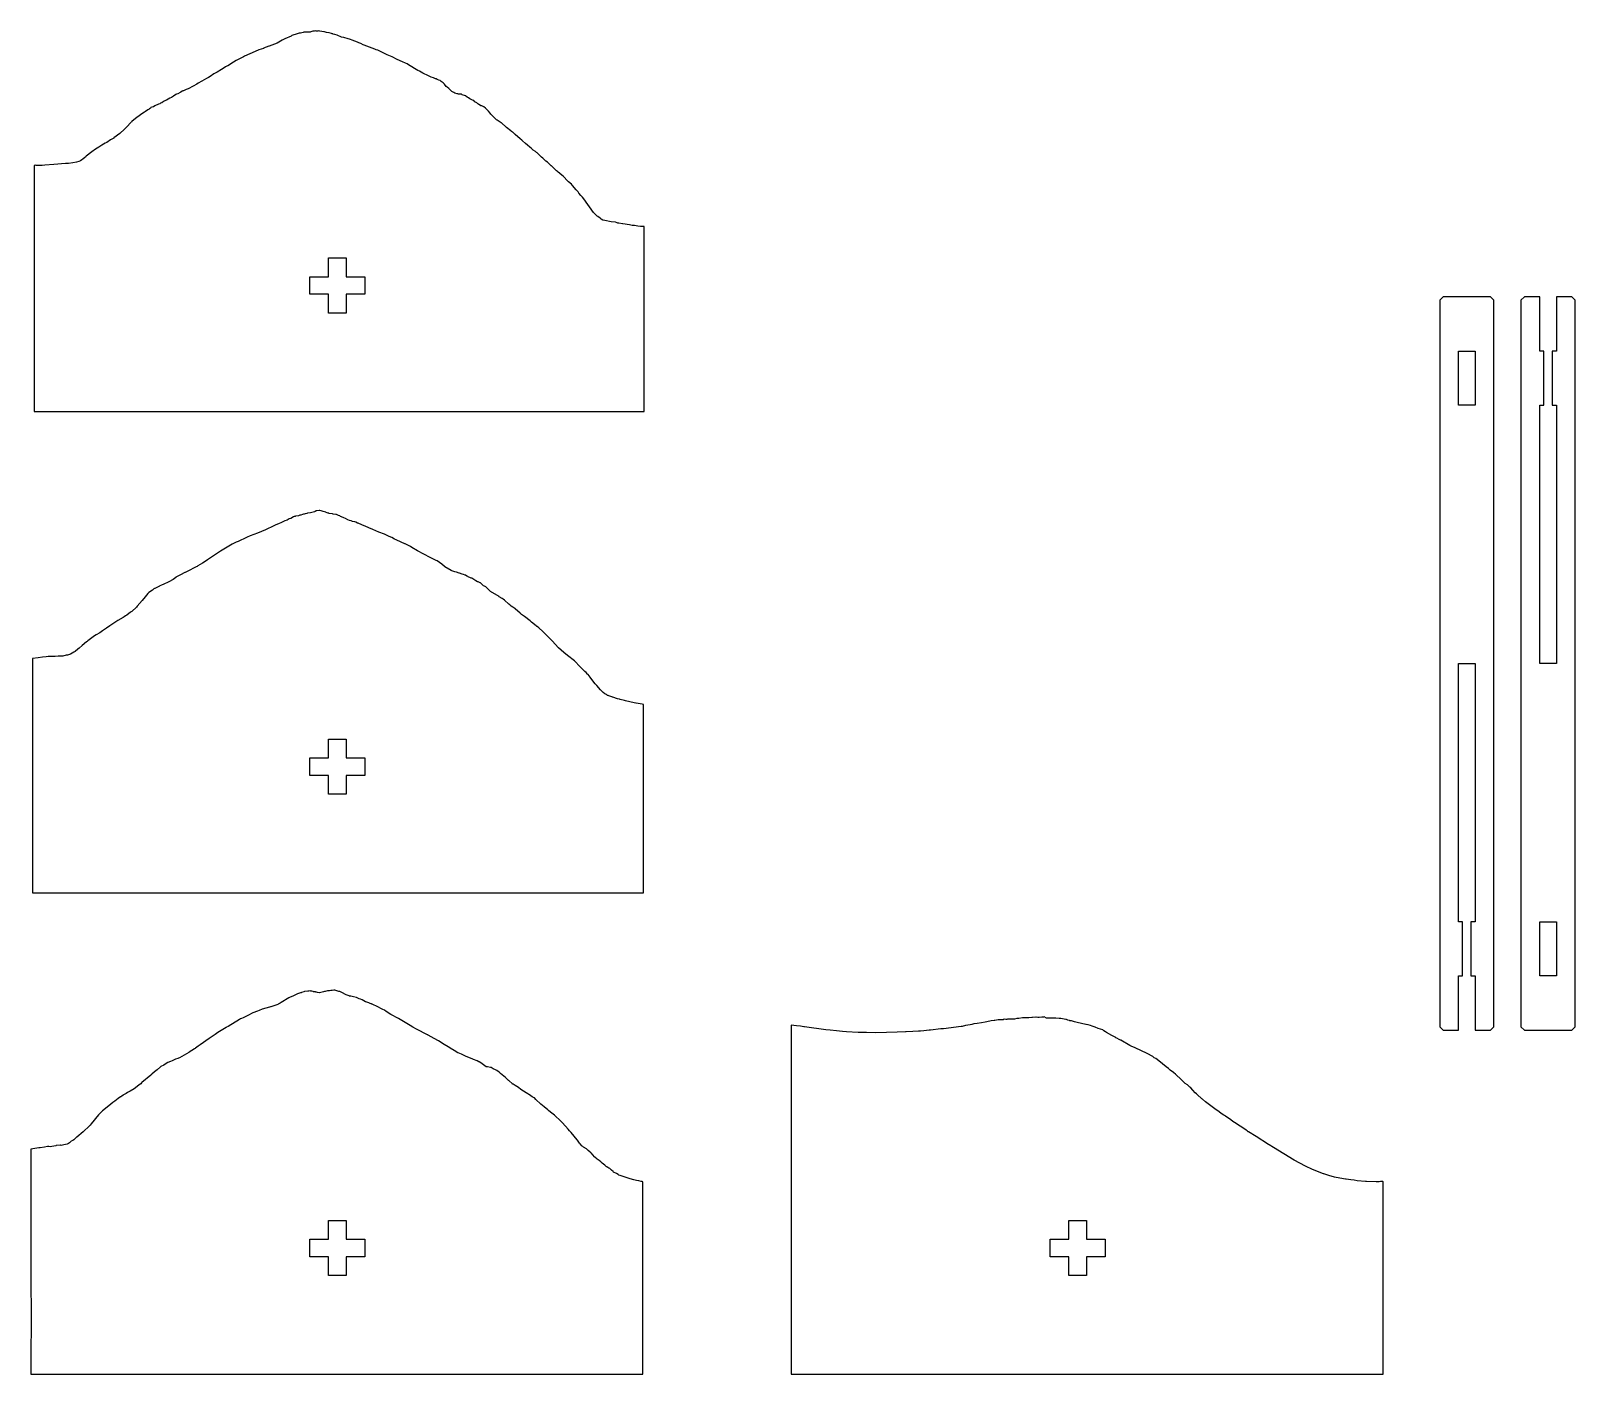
# Model space of a CAD drawing. Header units: metres. Extents: x -88 to 939, y 68 to 1362.
# Drawn here: x 521.9 to 939.1, y 588.1 to 950.9 of the extents above; entities that cross this region are included whole.
import ezdxf

# ---------------------------------------------------------------- set-up
doc = ezdxf.new("R2010")
doc.units = ezdxf.units.M

msp = doc.modelspace()

# ---------------------------------------------------------------- linework, layer by layer
for p, q in [((588.386, 947.576), (586.254, 946.731)), ((589.821, 948.347), (588.386, 947.576)), ((589.993, 948.455), (589.821, 948.347)), ((590.484, 948.746), (589.993, 948.455)), ((592.175, 949.48), (590.484, 948.746)), ((592.363, 949.591), (592.175, 949.48)), ((592.905, 949.787), (592.363, 949.591)), ((593.285, 949.931), (592.905, 949.787)), ((593.801, 950.085), (593.285, 949.931)), ((594.373, 950.211), (593.801, 950.085)), ((594.666, 950.241), (594.373, 950.211)), ((594.743, 950.254), (594.666, 950.241)), ((595.109, 950.342), (594.743, 950.254)), ((595.497, 950.467), (595.109, 950.342)), ((595.613, 950.487), (595.497, 950.467)), ((596.002, 950.515), (595.613, 950.487)), ((596.416, 950.487), (596.002, 950.515)), ((596.518, 950.494), (596.416, 950.487)), ((597.326, 950.53), (596.518, 950.494)), ((597.534, 950.577), (597.326, 950.53)), ((598.039, 950.759), (597.534, 950.577)), ((598.28, 950.777), (598.039, 950.759)), ((598.521, 950.781), (598.28, 950.777)), ((598.858, 950.838), (598.521, 950.781)), ((598.903, 950.827), (598.858, 950.838)), ((599.398, 950.833), (598.903, 950.827)), ((599.646, 950.868), (599.398, 950.833)), ((599.927, 950.823), (599.646, 950.868)), ((601.045, 950.587), (599.927, 950.823)), ((601.19, 950.585), (601.045, 950.587)), ((601.469, 950.525), (601.19, 950.585)), ((601.734, 950.477), (601.469, 950.525)), ((602.487, 950.298), (601.734, 950.477)), ((603.067, 950.179), (602.487, 950.298)), ((603.331, 950.093), (603.067, 950.179)), ((603.425, 950.073), (603.331, 950.093)), ((603.584, 949.999), (603.425, 950.073)), ((604.05, 949.899), (603.584, 949.999)), ((604.593, 949.672), (604.05, 949.899)), ((605.819, 949.213), (604.593, 949.672)), ((606.444, 949.056), (605.819, 949.213)), ((607.635, 948.698), (606.444, 949.056)), ((607.949, 948.618), (607.635, 948.698)), ((608.209, 948.531), (607.949, 948.618)), ((608.649, 948.358), (608.209, 948.531)), ((610.093, 947.832), (608.649, 948.358)), ((610.451, 947.666), (610.093, 947.832)), ((611.037, 947.449), (610.451, 947.666)), ((611.705, 947.102), (611.037, 947.449)), ((611.917, 947.012), (611.705, 947.102)), ((614.798, 945.97), (611.917, 947.012)), ((577.355, 942.847), (576.631, 942.381)), ((579.354, 943.887), (577.355, 942.847)), ((579.636, 944.067), (579.354, 943.887)), ((581.031, 944.643), (579.636, 944.067)), ((582.513, 945.331), (581.031, 944.643)), ((583.521, 945.771), (582.513, 945.331)), ((584.723, 946.144), (583.521, 945.771)), ((584.768, 946.164), (584.723, 946.144)), ((586.211, 946.712), (584.768, 946.164)), ((586.254, 946.731), (586.211, 946.712)), ((615.188, 945.79), (614.798, 945.97)), ((615.622, 945.621), (615.188, 945.79)), ((618.133, 944.432), (615.622, 945.621)), ((619.463, 943.832), (618.133, 944.432)), ((620.883, 943.161), (619.463, 943.832)), ((622.293, 942.529), (620.883, 943.161)), ((571.338, 939.225), (570.316, 938.59)), ((572.207, 939.736), (571.338, 939.225)), ((573.348, 940.444), (572.207, 939.736)), ((573.819, 940.71), (573.348, 940.444)), ((574.446, 941.117), (573.819, 940.71)), ((574.673, 941.278), (574.446, 941.117)), ((575.043, 941.431), (574.673, 941.278)), ((575.072, 941.449), (575.043, 941.431)), ((575.1, 941.462), (575.072, 941.449)), ((576.631, 942.381), (575.1, 941.462)), ((623.094, 942.19), (622.293, 942.529)), ((623.569, 941.929), (623.094, 942.19)), ((623.898, 941.72), (623.569, 941.929)), ((626.459, 940.194), (623.898, 941.72)), ((626.894, 939.985), (626.459, 940.194)), ((627.764, 939.43), (626.894, 939.985)), ((627.805, 939.413), (627.764, 939.43)), ((629.272, 938.718), (627.805, 939.413)), ((629.311, 938.708), (629.272, 938.718)), ((630.057, 938.401), (629.311, 938.708)), ((562.726, 934.601), (562.386, 934.349)), ((562.976, 934.672), (562.726, 934.601)), ((563.12, 934.699), (562.976, 934.672)), ((563.832, 935.062), (563.12, 934.699)), ((564.154, 935.111), (563.832, 935.062)), ((564.355, 935.21), (564.154, 935.111)), ((565.701, 935.974), (564.355, 935.21)), ((566.7, 936.497), (565.701, 935.974)), ((567.073, 936.713), (566.7, 936.497)), ((568.052, 937.243), (567.073, 936.713)), ((569.377, 938.035), (568.052, 937.243)), ((569.907, 938.309), (569.377, 938.035)), ((570.316, 938.59), (569.907, 938.309)), ((630.695, 938.182), (630.057, 938.401)), ((630.994, 938.049), (630.695, 938.182)), ((631.242, 937.95), (630.994, 938.049)), ((631.419, 937.885), (631.242, 937.95)), ((631.64, 937.738), (631.419, 937.885)), ((632.102, 937.531), (631.64, 937.738)), ((632.426, 937.474), (632.102, 937.531)), ((632.743, 937.177), (632.426, 937.474)), ((633.244, 936.838), (632.743, 937.177)), ((633.603, 936.449), (633.244, 936.838)), ((634.088, 935.887), (633.603, 936.449)), ((634.114, 935.869), (634.088, 935.887)), ((634.314, 935.689), (634.114, 935.869)), ((634.82, 935.269), (634.314, 935.689)), ((634.914, 935.184), (634.82, 935.269)), ((635.635, 934.47), (634.914, 935.184)), ((636.129, 934.212), (635.635, 934.47)), ((554.561, 930.286), (554.308, 930.136)), ((554.591, 930.298), (554.561, 930.286)), ((554.982, 930.353), (554.591, 930.298)), ((555.351, 930.603), (554.982, 930.353)), ((556.342, 931.033), (555.351, 930.603)), ((556.688, 931.191), (556.342, 931.033)), ((556.907, 931.33), (556.688, 931.191)), ((557.23, 931.47), (556.907, 931.33)), ((557.754, 931.77), (557.23, 931.47)), ((558.291, 932.105), (557.754, 931.77)), ((558.512, 932.176), (558.291, 932.105)), ((558.995, 932.432), (558.512, 932.176)), ((559.474, 932.73), (558.995, 932.432)), ((559.876, 932.918), (559.474, 932.73)), ((560.402, 933.245), (559.876, 932.918)), ((561.068, 933.69), (560.402, 933.245)), ((561.226, 933.757), (561.068, 933.69)), ((561.57, 933.849), (561.226, 933.757)), ((562.218, 934.264), (561.57, 933.849)), ((562.386, 934.349), (562.218, 934.264)), ((636.438, 934.089), (636.129, 934.212)), ((637.069, 933.879), (636.438, 934.089)), ((637.217, 933.827), (637.069, 933.879)), ((637.408, 933.79), (637.217, 933.827)), ((637.471, 933.774), (637.408, 933.79)), ((637.739, 933.753), (637.471, 933.774)), ((638.004, 933.779), (637.739, 933.753)), ((638.184, 933.745), (638.004, 933.779)), ((638.438, 933.637), (638.184, 933.745)), ((639.328, 933.282), (638.438, 933.637)), ((639.731, 932.986), (639.328, 933.282)), ((640.146, 932.802), (639.731, 932.986)), ((640.506, 932.555), (640.146, 932.802)), ((641.172, 932.152), (640.506, 932.555)), ((641.546, 932.043), (641.172, 932.152)), ((641.87, 931.75), (641.546, 932.043)), ((642.357, 931.431), (641.87, 931.75)), ((642.632, 931.14), (642.357, 931.431)), ((642.773, 931.059), (642.632, 931.14)), ((643.46, 930.625), (642.773, 931.059)), ((643.53, 930.603), (643.46, 930.625)), ((643.694, 930.593), (643.53, 930.603)), ((644.233, 930.349), (643.694, 930.593)), ((644.278, 930.319), (644.233, 930.349)), ((644.69, 930.004), (644.278, 930.319)), ((549.025, 926.204), (547.743, 924.82)), ((549.058, 926.23), (549.025, 926.204)), ((549.212, 926.383), (549.058, 926.23)), ((550.125, 927.177), (549.212, 926.383)), ((550.48, 927.453), (550.125, 927.177)), ((552.175, 928.683), (550.48, 927.453)), ((552.612, 928.873), (552.175, 928.683)), ((552.828, 929.06), (552.612, 928.873)), ((553.505, 929.567), (552.828, 929.06)), ((553.816, 929.762), (553.505, 929.567)), ((553.881, 929.818), (553.816, 929.762)), ((554.168, 930.02), (553.881, 929.818)), ((554.308, 930.136), (554.168, 930.02)), ((644.733, 929.962), (644.69, 930.004)), ((645.487, 929.195), (644.733, 929.962)), ((645.988, 928.61), (645.487, 929.195)), ((646.185, 928.372), (645.988, 928.61)), ((647.67, 926.881), (646.185, 928.372)), ((647.879, 926.726), (647.67, 926.881)), ((648.426, 926.361), (647.879, 926.726)), ((648.907, 926.074), (648.426, 926.361)), ((544.334, 921.94), (544.262, 921.885)), ((545.916, 923.13), (544.334, 921.94)), ((547.19, 924.332), (545.916, 923.13)), ((547.743, 924.82), (547.19, 924.332)), ((649.031, 926.005), (648.907, 926.074)), ((649.199, 925.842), (649.031, 926.005)), ((650.068, 925.072), (649.199, 925.842)), ((650.344, 924.808), (650.068, 925.072)), ((651.526, 923.916), (650.344, 924.808)), ((651.77, 923.705), (651.526, 923.916)), ((652.013, 923.537), (651.77, 923.705)), ((652.073, 923.502), (652.013, 923.537)), ((652.736, 922.89), (652.073, 923.502)), ((654.104, 921.677), (652.736, 922.89)), ((538.39, 918.208), (536.867, 916.996)), ((539.321, 918.889), (538.39, 918.208)), ((539.821, 919.232), (539.321, 918.889)), ((540.236, 919.482), (539.821, 919.232)), ((541.034, 920.044), (540.236, 919.482)), ((542.002, 920.5), (541.034, 920.044)), ((542.409, 920.729), (542.002, 920.5)), ((543.392, 921.408), (542.409, 920.729)), ((544.262, 921.885), (543.392, 921.408)), ((654.515, 921.351), (654.104, 921.677)), ((654.724, 921.205), (654.515, 921.351)), ((655.475, 920.489), (654.724, 921.205)), ((656.06, 920.034), (655.475, 920.489)), ((656.662, 919.462), (656.06, 920.034)), ((657.158, 919.073), (656.662, 919.462)), ((657.59, 918.686), (657.158, 919.073)), ((658.249, 918.249), (657.59, 918.686)), ((658.478, 918.04), (658.249, 918.249)), ((658.67, 917.932), (658.478, 918.04)), ((658.776, 917.836), (658.67, 917.932)), ((659.845, 916.742), (658.776, 917.836)), ((522.82, 914.513), (522.807, 881.37)), ((522.964, 914.523), (522.82, 914.513)), ((523.213, 914.554), (522.964, 914.523)), ((523.384, 914.507), (523.213, 914.554)), ((524.283, 914.506), (523.384, 914.507)), ((524.918, 914.524), (524.283, 914.506)), ((525.669, 914.605), (524.918, 914.524)), ((528.103, 914.735), (525.669, 914.605)), ((531.22, 915.004), (528.103, 914.735)), ((531.926, 915.04), (531.22, 915.004)), ((532.085, 915.073), (531.926, 915.04)), ((533.273, 915.259), (532.085, 915.073)), ((534.219, 915.387), (533.273, 915.259)), ((534.878, 915.615), (534.219, 915.387)), ((535.301, 915.785), (534.878, 915.615)), ((535.684, 916.058), (535.301, 915.785)), ((535.939, 916.195), (535.684, 916.058)), ((536.493, 916.655), (535.939, 916.195)), ((536.707, 916.847), (536.493, 916.655)), ((536.867, 916.996), (536.707, 916.847)), ((660.207, 916.455), (659.845, 916.742)), ((661.03, 915.719), (660.207, 916.455)), ((661.447, 915.397), (661.03, 915.719)), ((662.413, 914.427), (661.447, 915.397)), ((662.535, 914.389), (662.413, 914.427)), ((663.905, 913.069), (662.535, 914.389)), ((664.123, 912.923), (663.905, 913.069)), ((664.352, 912.742), (664.123, 912.923)), ((664.686, 912.445), (664.352, 912.742)), ((664.818, 912.385), (664.686, 912.445)), ((665.317, 911.934), (664.818, 912.385)), ((665.795, 911.568), (665.317, 911.934)), ((665.985, 911.336), (665.795, 911.568)), ((666.689, 910.526), (665.985, 911.336)), ((667.043, 910.158), (666.689, 910.526)), ((667.145, 910.069), (667.043, 910.158)), ((667.499, 909.804), (667.145, 910.069)), ((667.556, 909.725), (667.499, 909.804)), ((667.963, 909.424), (667.556, 909.725)), ((668.227, 909.118), (667.963, 909.424)), ((669.235, 907.914), (668.227, 909.118)), ((669.722, 907.353), (669.235, 907.914)), ((669.944, 907.058), (669.722, 907.353)), ((670.454, 906.443), (669.944, 907.058)), ((670.93, 905.954), (670.454, 906.443)), ((671.232, 905.487), (670.93, 905.954)), ((673.919, 901.834), (671.232, 905.487)), ((674.064, 901.62), (673.919, 901.834)), ((674.147, 901.529), (674.064, 901.62)), ((674.916, 900.861), (674.147, 901.529)), ((675.035, 900.724), (674.916, 900.861)), ((675.673, 900.296), (675.035, 900.724)), ((675.983, 899.995), (675.673, 900.296)), ((675.991, 899.992), (675.983, 899.995)), ((676.435, 899.759), (675.991, 899.992)), ((676.91, 899.637), (676.435, 899.759)), ((678.633, 899.289), (676.91, 899.637)), ((679.856, 899.192), (678.633, 899.289)), ((680.286, 898.999), (679.856, 899.192)), ((680.436, 898.968), (680.286, 898.999)), ((680.714, 898.916), (680.436, 898.968)), ((681.683, 898.758), (680.714, 898.916)), ((681.814, 898.763), (681.683, 898.758)), ((683.605, 898.446), (681.814, 898.763)), ((684.338, 898.331), (683.605, 898.446)), ((684.973, 898.267), (684.338, 898.331)), ((685.831, 898.165), (684.973, 898.267)), ((686.547, 898.063), (685.831, 898.165)), ((686.899, 898.027), (686.547, 898.063)), ((687.069, 898.027), (686.899, 898.027)), ((687.566, 898.019), (687.069, 898.027)), ((687.565, 848.055), (687.566, 898.019)), ((602.31, 884.479), (602.31, 889.544)), ((602.31, 889.544), (607.065, 889.544)), ((607.065, 889.544), (607.065, 884.479)), ((597.245, 879.725), (597.245, 884.479)), ((597.245, 884.479), (602.31, 884.479)), ((607.065, 884.479), (612.129, 884.479)), ((612.129, 884.479), (612.129, 879.725)), ((522.807, 881.37), (522.809, 881.342)), ((522.809, 881.342), (522.808, 848.055)), ((602.31, 879.725), (597.245, 879.725)), ((602.31, 874.66), (602.31, 879.725)), ((612.129, 879.725), (607.065, 879.725)), ((607.065, 879.725), (607.065, 874.66)), ((903.395, 879.019), (902.481, 878.105)), ((902.481, 878.105), (902.481, 681.895)), ((916.197, 879.019), (903.395, 879.019)), ((917.111, 878.105), (916.197, 879.019)), ((917.111, 681.895), (917.111, 878.105)), ((925.341, 879.019), (924.427, 878.105)), ((924.427, 878.105), (924.427, 681.895)), ((929.491, 879.019), (925.341, 879.019)), ((929.491, 864.389), (929.491, 879.019)), ((938.143, 879.019), (933.992, 879.019)), ((933.992, 879.019), (933.992, 864.389)), ((939.057, 878.105), (938.143, 879.019)), ((939.057, 681.895), (939.057, 878.105)), ((607.065, 874.66), (602.31, 874.66)), ((907.546, 849.759), (907.546, 864.389)), ((907.546, 864.389), (912.047, 864.389)), ((912.047, 864.389), (912.047, 849.759)), ((930.617, 864.389), (929.491, 864.389)), ((930.617, 849.759), (930.617, 864.389)), ((933.992, 864.389), (932.867, 864.389)), ((932.867, 864.389), (932.867, 849.759)), ((522.808, 848.055), (523.666, 848.057)), ((523.666, 848.057), (687.565, 848.055)), ((912.047, 849.759), (907.546, 849.759)), ((929.491, 780), (929.491, 849.759)), ((929.491, 849.759), (930.617, 849.759)), ((932.867, 849.759), (933.992, 849.759)), ((933.992, 849.759), (933.992, 780)), ((588.75, 817.69), (588.519, 817.596)), ((589.641, 818.095), (588.75, 817.69)), ((590.542, 818.521), (589.641, 818.095)), ((591.166, 818.747), (590.542, 818.521)), ((591.66, 819.064), (591.166, 818.747)), ((592.092, 819.2), (591.66, 819.064)), ((592.867, 819.585), (592.092, 819.2)), ((593.05, 819.664), (592.867, 819.585)), ((593.253, 819.726), (593.05, 819.664)), ((593.426, 819.771), (593.253, 819.726)), ((594.154, 819.905), (593.426, 819.771)), ((594.548, 820.082), (594.154, 819.905)), ((594.803, 820.106), (594.548, 820.082)), ((595.295, 820.206), (594.803, 820.106)), ((595.513, 820.32), (595.295, 820.206)), ((595.575, 820.339), (595.513, 820.32)), ((595.744, 820.366), (595.575, 820.339)), ((595.968, 820.443), (595.744, 820.366)), ((596.416, 820.519), (595.968, 820.443)), ((596.629, 820.615), (596.416, 820.519)), ((597.456, 820.707), (596.629, 820.615)), ((598.513, 821.001), (597.456, 820.707)), ((598.651, 821.044), (598.513, 821.001)), ((598.998, 821.194), (598.651, 821.044)), ((599.04, 821.202), (598.998, 821.194)), ((599.113, 821.205), (599.04, 821.202)), ((599.812, 821.341), (599.113, 821.205)), ((599.971, 821.294), (599.812, 821.341)), ((600.298, 821.206), (599.971, 821.294)), ((600.891, 821.082), (600.298, 821.206)), ((601.591, 820.842), (600.891, 821.082)), ((601.63, 820.826), (601.591, 820.842)), ((601.652, 820.823), (601.63, 820.826)), ((602.167, 820.644), (601.652, 820.823)), ((602.374, 820.567), (602.167, 820.644)), ((602.391, 820.569), (602.374, 820.567)), ((602.402, 820.569), (602.391, 820.569)), ((602.502, 820.547), (602.402, 820.569)), ((603.417, 820.392), (602.502, 820.547)), ((603.54, 820.373), (603.417, 820.392)), ((604.244, 820.282), (603.54, 820.373)), ((604.484, 820.228), (604.244, 820.282)), ((604.997, 819.932), (604.484, 820.228)), ((605.322, 819.852), (604.997, 819.932)), ((605.543, 819.729), (605.322, 819.852)), ((606.259, 819.421), (605.543, 819.729)), ((606.475, 819.335), (606.259, 819.421)), ((606.876, 819.182), (606.475, 819.335)), ((607.55, 818.822), (606.876, 819.182)), ((608.009, 818.611), (607.55, 818.822)), ((608.423, 818.486), (608.009, 818.611)), ((608.778, 818.346), (608.423, 818.486)), ((609.395, 818.256), (608.778, 818.346)), ((609.706, 818.172), (609.395, 818.256)), ((610.156, 817.925), (609.706, 818.172)), ((610.275, 817.887), (610.156, 817.925)), ((610.476, 817.826), (610.275, 817.887)), ((611.107, 817.524), (610.476, 817.826)), ((579.587, 813.746), (578.397, 813.199)), ((580.34, 814.107), (579.587, 813.746)), ((581.157, 814.45), (580.34, 814.107)), ((583.139, 815.226), (581.157, 814.45)), ((585.237, 816.126), (583.139, 815.226)), ((585.602, 816.273), (585.237, 816.126)), ((587.152, 817.016), (585.602, 816.273)), ((587.915, 817.326), (587.152, 817.016)), ((588.519, 817.596), (587.915, 817.326)), ((611.516, 817.359), (611.107, 817.524)), ((612.175, 817.049), (611.516, 817.359)), ((613.153, 816.607), (612.175, 817.049)), ((614.252, 816.173), (613.153, 816.607)), ((615.115, 815.854), (614.252, 816.173)), ((615.922, 815.489), (615.115, 815.854)), ((617.424, 814.919), (615.922, 815.489)), ((618.693, 814.32), (617.424, 814.919)), ((619.364, 814.03), (618.693, 814.32)), ((620.138, 813.618), (619.364, 814.03)), ((620.582, 813.414), (620.138, 813.618)), ((573.095, 810.306), (570.938, 808.937)), ((576.243, 812.231), (573.095, 810.306)), ((577.34, 812.771), (576.243, 812.231)), ((577.855, 812.974), (577.34, 812.771)), ((578.397, 813.199), (577.855, 812.974)), ((620.725, 813.339), (620.582, 813.414)), ((622.939, 812.347), (620.725, 813.339)), ((623.051, 812.288), (622.939, 812.347)), ((624.096, 811.767), (623.051, 812.288)), ((624.434, 811.56), (624.096, 811.767)), ((624.805, 811.321), (624.434, 811.56)), ((626.296, 810.424), (624.805, 811.321)), ((629.768, 808.585), (626.296, 810.424)), ((566.561, 806.071), (564.137, 804.834)), ((566.803, 806.188), (566.561, 806.071)), ((567.013, 806.348), (566.803, 806.188)), ((567.636, 806.739), (567.013, 806.348)), ((568.249, 807.102), (567.636, 806.739)), ((568.963, 807.551), (568.249, 807.102)), ((569.625, 807.985), (568.963, 807.551)), ((570.938, 808.937), (569.625, 807.985)), ((630.846, 808.111), (629.768, 808.585)), ((631.398, 807.837), (630.846, 808.111)), ((631.643, 807.7), (631.398, 807.837)), ((632.88, 806.791), (631.643, 807.7)), ((633.656, 806.17), (632.88, 806.791)), ((633.76, 806.111), (633.656, 806.17)), ((635.394, 805.125), (633.76, 806.111)), ((635.633, 805.067), (635.394, 805.125)), ((557.169, 801.143), (556.757, 800.939)), ((557.402, 801.277), (557.169, 801.143)), ((557.612, 801.343), (557.402, 801.277)), ((559.207, 802.095), (557.612, 801.343)), ((559.342, 802.162), (559.207, 802.095)), ((560.122, 802.607), (559.342, 802.162)), ((560.184, 802.637), (560.122, 802.607)), ((560.313, 802.713), (560.184, 802.637)), ((561.04, 803.257), (560.313, 802.713)), ((561.073, 803.289), (561.04, 803.257)), ((562.274, 803.908), (561.073, 803.289)), ((562.299, 803.925), (562.274, 803.908)), ((563.457, 804.573), (562.299, 803.925)), ((563.525, 804.602), (563.457, 804.573)), ((563.535, 804.603), (563.525, 804.602)), ((563.894, 804.719), (563.535, 804.603)), ((564.137, 804.834), (563.894, 804.719)), ((636.425, 804.766), (635.633, 805.067)), ((636.855, 804.642), (636.425, 804.766)), ((637.623, 804.368), (636.855, 804.642)), ((637.683, 804.372), (637.623, 804.368)), ((638.365, 804.166), (637.683, 804.372)), ((638.755, 804.057), (638.365, 804.166)), ((639.259, 803.855), (638.755, 804.057)), ((639.283, 803.843), (639.259, 803.855)), ((639.689, 803.588), (639.283, 803.843)), ((639.911, 803.489), (639.689, 803.588)), ((640.05, 803.407), (639.911, 803.489)), ((640.669, 803.171), (640.05, 803.407)), ((640.866, 803.081), (640.669, 803.171)), ((640.993, 803.014), (640.866, 803.081)), ((642.137, 802.288), (640.993, 803.014)), ((642.543, 802.042), (642.137, 802.288)), ((642.703, 802.032), (642.543, 802.042)), ((643.239, 801.816), (642.703, 802.032)), ((643.353, 801.741), (643.239, 801.816)), ((643.617, 801.55), (643.353, 801.741)), ((644.209, 800.941), (643.617, 801.55)), ((551.94, 797.043), (550.626, 795.453)), ((552.797, 798.021), (551.94, 797.043)), ((553.51, 798.898), (552.797, 798.021)), ((553.684, 799.075), (553.51, 798.898)), ((553.786, 799.154), (553.684, 799.075)), ((554.795, 799.827), (553.786, 799.154)), ((555.134, 800.137), (554.795, 799.827)), ((555.326, 800.234), (555.134, 800.137)), ((555.39, 800.283), (555.326, 800.234)), ((556.654, 800.905), (555.39, 800.283)), ((556.757, 800.939), (556.654, 800.905)), ((644.422, 800.864), (644.209, 800.941)), ((644.611, 800.827), (644.422, 800.864)), ((644.756, 800.69), (644.611, 800.827)), ((645.597, 799.859), (644.756, 800.69)), ((645.761, 799.743), (645.597, 799.859)), ((646.091, 799.428), (645.761, 799.743)), ((648.377, 798.057), (646.091, 799.428)), ((648.401, 798.035), (648.377, 798.057)), ((649.176, 797.576), (648.401, 798.035)), ((649.257, 797.535), (649.176, 797.576)), ((649.45, 797.403), (649.257, 797.535)), ((649.839, 797.107), (649.45, 797.403)), ((651.05, 796.02), (649.839, 797.107)), ((547.1, 792.604), (546.813, 792.438)), ((547.49, 792.841), (547.1, 792.604)), ((547.804, 793.048), (547.49, 792.841)), ((548.775, 793.817), (547.804, 793.048)), ((549.13, 794.076), (548.775, 793.817)), ((550.434, 795.248), (549.13, 794.076)), ((550.626, 795.453), (550.434, 795.248)), ((651.255, 795.818), (651.05, 796.02)), ((651.68, 795.492), (651.255, 795.818)), ((652.113, 795.226), (651.68, 795.492)), ((652.677, 794.821), (652.113, 795.226)), ((652.732, 794.776), (652.677, 794.821)), ((654.044, 793.57), (652.732, 794.776)), ((654.457, 793.214), (654.044, 793.57)), ((654.705, 793.079), (654.457, 793.214)), ((655.275, 792.708), (654.705, 793.079)), ((656.758, 791.511), (655.275, 792.708)), ((541.27, 788.854), (540.544, 788.303)), ((542.336, 789.529), (541.27, 788.854)), ((543.242, 790.156), (542.336, 789.529)), ((543.349, 790.222), (543.242, 790.156)), ((543.522, 790.317), (543.349, 790.222)), ((545.392, 791.584), (543.522, 790.317)), ((546.813, 792.438), (545.392, 791.584)), ((657.111, 791.185), (656.758, 791.511)), ((658.357, 790.174), (657.111, 791.185)), ((658.507, 790.066), (658.357, 790.174)), ((658.567, 790.014), (658.507, 790.066)), ((658.677, 789.962), (658.567, 790.014)), ((659.127, 789.651), (658.677, 789.962)), ((660.229, 788.661), (659.127, 789.651)), ((661.108, 787.738), (660.229, 788.661)), ((535.76, 784.874), (534.968, 784.159)), ((536.945, 785.862), (535.76, 784.874)), ((537.073, 785.948), (536.945, 785.862)), ((537.305, 786.126), (537.073, 785.948)), ((539.047, 787.424), (537.305, 786.126)), ((539.561, 787.738), (539.047, 787.424)), ((540.544, 788.303), (539.561, 787.738)), ((661.381, 787.5), (661.108, 787.738)), ((662.084, 786.746), (661.381, 787.5)), ((662.705, 786.139), (662.084, 786.746)), ((662.846, 786.016), (662.705, 786.139)), ((664.383, 784.313), (662.846, 786.016)), ((664.459, 784.234), (664.383, 784.313)), ((523.851, 781.544), (522.303, 781.38)), ((522.303, 781.38), (522.322, 724.796)), ((524.994, 781.678), (523.851, 781.544)), ((526.018, 781.77), (524.994, 781.678)), ((526.569, 781.854), (526.018, 781.77)), ((527.04, 781.872), (526.569, 781.854)), ((528.445, 781.895), (527.04, 781.872)), ((528.48, 781.898), (528.445, 781.895)), ((528.492, 781.898), (528.48, 781.898)), ((529.246, 781.962), (528.492, 781.898)), ((530.484, 781.945), (529.246, 781.962)), ((530.514, 781.946), (530.484, 781.945)), ((530.558, 781.964), (530.514, 781.946)), ((531.432, 782.274), (530.558, 781.964)), ((531.771, 782.281), (531.432, 782.274)), ((532.351, 782.395), (531.771, 782.281)), ((532.614, 782.523), (532.351, 782.395)), ((533.513, 783.055), (532.614, 782.523)), ((533.838, 783.274), (533.513, 783.055)), ((534.597, 783.859), (533.838, 783.274)), ((534.968, 784.159), (534.597, 783.859)), ((665.908, 782.943), (664.459, 784.234)), ((666.396, 782.554), (665.908, 782.943)), ((666.427, 782.492), (666.396, 782.554)), ((667.233, 781.904), (666.427, 782.492)), ((668.384, 781.031), (667.233, 781.904)), ((668.726, 780.737), (668.384, 781.031)), ((670.237, 779.119), (668.726, 780.737)), ((671.336, 778.017), (670.237, 779.119)), ((671.389, 777.97), (671.336, 778.017)), ((671.459, 777.89), (671.389, 777.97)), ((671.545, 777.825), (671.459, 777.89)), ((671.914, 777.584), (671.545, 777.825)), ((672.23, 777.139), (671.914, 777.584)), ((672.415, 776.984), (672.23, 777.139)), ((672.955, 776.283), (672.415, 776.984)), ((673.963, 774.933), (672.955, 776.283)), ((907.546, 710.241), (907.546, 780)), ((907.546, 780), (912.047, 780)), ((912.047, 780), (912.047, 710.241)), ((933.992, 780), (929.491, 780)), ((674.372, 774.487), (673.963, 774.933)), ((674.749, 774.027), (674.372, 774.487)), ((675.793, 772.873), (674.749, 774.027)), ((676.466, 772.154), (675.793, 772.873)), ((676.948, 771.839), (676.466, 772.154)), ((677.161, 771.714), (676.948, 771.839)), ((677.377, 771.642), (677.161, 771.714)), ((677.643, 771.389), (677.377, 771.642)), ((677.844, 771.322), (677.643, 771.389)), ((678.016, 771.231), (677.844, 771.322)), ((678.809, 771.005), (678.016, 771.231)), ((679.009, 770.928), (678.809, 771.005)), ((679.097, 770.88), (679.009, 770.928)), ((680.367, 770.478), (679.097, 770.88)), ((680.941, 770.346), (680.367, 770.478)), ((681.124, 770.287), (680.941, 770.346)), ((682.279, 769.995), (681.124, 770.287)), ((682.558, 769.907), (682.279, 769.995)), ((684.912, 769.396), (682.558, 769.907)), ((685.309, 769.293), (684.912, 769.396)), ((685.451, 769.264), (685.309, 769.293)), ((687.02, 768.976), (685.451, 769.264)), ((687.064, 768.973), (687.02, 768.976)), ((687.403, 768.909), (687.064, 768.973)), ((687.401, 718.055), (687.403, 768.909)), ((602.31, 754.479), (602.31, 759.544)), ((602.31, 759.544), (607.065, 759.544)), ((607.065, 759.544), (607.065, 754.479)), ((597.245, 749.725), (597.245, 754.479)), ((597.245, 754.479), (602.31, 754.479)), ((607.065, 754.479), (612.129, 754.479)), ((612.129, 754.479), (612.129, 749.725)), ((602.31, 749.725), (597.245, 749.725)), ((602.31, 744.66), (602.31, 749.725)), ((612.129, 749.725), (607.065, 749.725)), ((607.065, 749.725), (607.065, 744.66)), ((607.065, 744.66), (602.31, 744.66)), ((522.303, 721.902), (522.302, 718.055)), ((522.322, 724.796), (522.303, 721.902)), ((522.302, 718.055), (687.401, 718.055)), ((908.671, 710.241), (907.546, 710.241)), ((908.671, 695.611), (908.671, 710.241)), ((912.047, 710.241), (910.921, 710.241)), ((910.921, 710.241), (910.921, 695.611)), ((929.491, 695.611), (929.491, 710.241)), ((929.491, 710.241), (933.992, 710.241)), ((933.992, 710.241), (933.992, 695.611)), ((907.546, 695.611), (908.671, 695.611)), ((907.546, 680.981), (907.546, 695.611)), ((910.921, 695.611), (912.047, 695.611)), ((912.047, 695.611), (912.047, 680.981)), ((933.992, 695.611), (929.491, 695.611)), ((589.512, 688.406), (589.236, 688.264)), ((591.599, 689.695), (589.512, 688.406)), ((591.779, 689.781), (591.599, 689.695)), ((592.808, 690.248), (591.779, 689.781)), ((593.193, 690.453), (592.808, 690.248)), ((593.886, 690.808), (593.193, 690.453)), ((594.735, 691.011), (593.886, 690.808)), ((594.878, 691.07), (594.735, 691.011)), ((594.958, 691.092), (594.878, 691.07)), ((595.642, 691.351), (594.958, 691.092)), ((595.773, 691.391), (595.642, 691.351)), ((596.74, 691.477), (595.773, 691.391)), ((596.793, 691.505), (596.74, 691.477)), ((596.846, 691.499), (596.793, 691.505)), ((596.953, 691.502), (596.846, 691.499)), ((597.345, 691.583), (596.953, 691.502)), ((597.519, 691.511), (597.345, 691.583)), ((597.763, 691.52), (597.519, 691.511)), ((598.13, 691.39), (597.763, 691.52)), ((598.281, 691.315), (598.13, 691.39)), ((598.419, 691.315), (598.281, 691.315)), ((598.549, 691.284), (598.419, 691.315)), ((598.788, 691.281), (598.549, 691.284)), ((598.907, 691.22), (598.788, 691.281)), ((599.026, 691.213), (598.907, 691.22)), ((599.284, 691.132), (599.026, 691.213)), ((599.77, 691.048), (599.284, 691.132)), ((599.837, 691.068), (599.77, 691.048)), ((600.95, 691.276), (599.837, 691.068)), ((601.256, 691.417), (600.95, 691.276)), ((601.306, 691.431), (601.256, 691.417)), ((601.407, 691.438), (601.306, 691.431)), ((601.999, 691.596), (601.407, 691.438)), ((602.288, 691.571), (601.999, 691.596)), ((602.429, 691.59), (602.288, 691.571)), ((602.541, 691.58), (602.429, 691.59)), ((602.927, 691.66), (602.541, 691.58)), ((603.303, 691.647), (602.927, 691.66)), ((603.764, 691.755), (603.303, 691.647)), ((603.917, 691.742), (603.764, 691.755)), ((604.042, 691.734), (603.917, 691.742)), ((605.125, 691.438), (604.042, 691.734)), ((605.348, 691.36), (605.125, 691.438)), ((605.868, 691.139), (605.348, 691.36)), ((607.057, 690.531), (605.868, 691.139)), ((607.342, 690.416), (607.057, 690.531)), ((607.852, 690.249), (607.342, 690.416)), ((607.977, 690.169), (607.852, 690.249)), ((608.349, 690.156), (607.977, 690.169)), ((609.07, 689.969), (608.349, 690.156)), ((609.094, 689.967), (609.07, 689.969)), ((609.819, 689.758), (609.094, 689.967)), ((609.846, 689.753), (609.819, 689.758)), ((609.895, 689.741), (609.846, 689.753)), ((610.609, 689.417), (609.895, 689.741)), ((610.95, 689.342), (610.609, 689.417)), ((611.363, 689.183), (610.95, 689.342)), ((611.43, 689.151), (611.363, 689.183)), ((612.305, 688.647), (611.43, 689.151)), ((612.401, 688.583), (612.305, 688.647)), ((613.17, 688.342), (612.401, 688.583)), ((613.576, 688.202), (613.17, 688.342)), ((579.215, 684.309), (578.768, 684.1)), ((580.467, 684.956), (579.215, 684.309)), ((581.887, 685.596), (580.467, 684.956)), ((583.071, 686.058), (581.887, 685.596)), ((583.598, 686.294), (583.071, 686.058)), ((584.377, 686.609), (583.598, 686.294)), ((585.345, 686.88), (584.377, 686.609)), ((585.721, 687.01), (585.345, 686.88)), ((586.642, 687.28), (585.721, 687.01)), ((586.697, 687.298), (586.642, 687.28)), ((587.014, 687.323), (586.697, 687.298)), ((588.37, 687.829), (587.014, 687.323)), ((588.572, 687.912), (588.37, 687.829)), ((588.724, 687.985), (588.572, 687.912)), ((589.236, 688.264), (588.724, 687.985)), ((613.884, 688.044), (613.576, 688.202)), ((613.942, 687.995), (613.884, 688.044)), ((614.08, 687.94), (613.942, 687.995)), ((614.485, 687.77), (614.08, 687.94)), ((615.301, 687.463), (614.485, 687.77)), ((616.955, 686.58), (615.301, 687.463)), ((617.465, 686.329), (616.955, 686.58)), ((617.901, 686.026), (617.465, 686.329)), ((619.165, 685.21), (617.901, 686.026)), ((621.194, 684.101), (619.165, 685.21)), ((789.77, 684.256), (788.819, 684.076)), ((789.894, 684.269), (789.77, 684.256)), ((790.128, 684.289), (789.894, 684.269)), ((791.286, 684.309), (790.128, 684.289)), ((791.523, 684.306), (791.286, 684.309)), ((792.331, 684.336), (791.523, 684.306)), ((792.493, 684.336), (792.331, 684.336)), ((793.362, 684.44), (792.493, 684.336)), ((793.508, 684.45), (793.362, 684.44)), ((793.923, 684.392), (793.508, 684.45)), ((794.305, 684.411), (793.923, 684.392)), ((795.022, 684.476), (794.305, 684.411)), ((795.095, 684.464), (795.022, 684.476)), ((795.481, 684.501), (795.095, 684.464)), ((795.595, 684.528), (795.481, 684.501)), ((795.629, 684.527), (795.595, 684.528)), ((796.252, 684.242), (795.629, 684.527)), ((796.454, 684.197), (796.252, 684.242)), ((796.736, 684.198), (796.454, 684.197)), ((797.362, 684.159), (796.736, 684.198)), ((797.962, 684.214), (797.362, 684.159)), ((798.582, 684.198), (797.962, 684.214)), ((798.789, 684.213), (798.582, 684.198)), ((799.692, 684.131), (798.789, 684.213)), ((572.424, 680.328), (571.686, 679.786)), ((574.195, 681.39), (572.424, 680.328)), ((574.616, 681.659), (574.195, 681.39)), ((574.724, 681.732), (574.616, 681.659)), ((575.157, 681.98), (574.724, 681.732)), ((578.216, 683.856), (575.157, 681.98)), ((578.53, 683.999), (578.216, 683.856)), ((578.768, 684.1), (578.53, 683.999)), ((624.397, 682.244), (621.194, 684.101)), ((625.07, 681.805), (624.397, 682.244)), ((626.027, 681.25), (625.07, 681.805)), ((629.042, 679.695), (626.027, 681.25)), ((727.27, 681.524), (727.266, 681.36)), ((727.266, 681.36), (727.266, 635.292)), ((728.759, 682.161), (727.267, 682.327)), ((727.267, 682.327), (727.269, 681.9)), ((727.269, 681.9), (727.267, 681.782)), ((727.267, 681.782), (727.268, 681.624)), ((727.268, 681.624), (727.27, 681.524)), ((729.817, 682.001), (728.759, 682.161)), ((730.722, 681.888), (729.817, 682.001)), ((730.899, 681.86), (730.722, 681.888)), ((736.655, 681.063), (730.899, 681.86)), ((737.811, 680.953), (736.655, 681.063)), ((739.561, 680.736), (737.811, 680.953)), ((741.176, 680.616), (739.561, 680.736)), ((742.224, 680.507), (741.176, 680.616)), ((745.409, 680.315), (742.224, 680.507)), ((745.966, 680.292), (745.409, 680.315)), ((747.674, 680.286), (745.966, 680.292)), ((750.111, 680.215), (747.674, 680.286)), ((755.913, 680.431), (750.111, 680.215)), ((758.164, 680.468), (755.913, 680.431)), ((758.356, 680.483), (758.164, 680.468)), ((760.123, 680.56), (758.356, 680.483)), ((761.722, 680.673), (760.123, 680.56)), ((762.213, 680.724), (761.722, 680.673)), ((763.158, 680.771), (762.213, 680.724)), ((764.528, 680.966), (763.158, 680.771)), ((764.894, 680.977), (764.528, 680.966)), ((767.703, 681.275), (764.894, 680.977)), ((767.821, 681.277), (767.703, 681.275)), ((768.464, 681.329), (767.821, 681.277)), ((773.189, 681.948), (768.464, 681.329)), ((773.315, 681.957), (773.189, 681.948)), ((773.496, 681.983), (773.315, 681.957)), ((774.4, 682.194), (773.496, 681.983)), ((775.63, 682.375), (774.4, 682.194)), ((776.109, 682.484), (775.63, 682.375)), ((776.615, 682.634), (776.109, 682.484)), ((777.559, 682.802), (776.615, 682.634)), ((778.657, 682.949), (777.559, 682.802)), ((779.699, 683.135), (778.657, 682.949)), ((780.153, 683.241), (779.699, 683.135)), ((781.266, 683.454), (780.153, 683.241)), ((782.083, 683.548), (781.266, 683.454)), ((782.28, 683.587), (782.083, 683.548)), ((783.168, 683.739), (782.28, 683.587)), ((784.011, 683.712), (783.168, 683.739)), ((784.313, 683.724), (784.011, 683.712)), ((784.562, 683.788), (784.313, 683.724)), ((784.822, 683.9), (784.562, 683.788)), ((785.242, 683.876), (784.822, 683.9)), ((785.327, 683.875), (785.242, 683.876)), ((785.573, 683.879), (785.327, 683.875)), ((785.686, 683.886), (785.573, 683.879)), ((787.617, 683.964), (785.686, 683.886)), ((788.232, 684.071), (787.617, 683.964)), ((788.819, 684.076), (788.232, 684.071)), ((800.163, 684.076), (799.692, 684.131)), ((801.454, 683.827), (800.163, 684.076)), ((801.655, 683.812), (801.454, 683.827)), ((802.043, 683.646), (801.655, 683.812)), ((802.439, 683.525), (802.043, 683.646)), ((802.537, 683.515), (802.439, 683.525)), ((803.024, 683.455), (802.537, 683.515)), ((803.843, 683.165), (803.024, 683.455)), ((804.142, 683.073), (803.843, 683.165)), ((804.536, 683.035), (804.142, 683.073)), ((806.859, 682.482), (804.536, 683.035)), ((806.952, 682.457), (806.859, 682.482)), ((807.51, 682.359), (806.952, 682.457)), ((808.145, 682.191), (807.51, 682.359)), ((808.569, 682.001), (808.145, 682.191)), ((809.368, 681.735), (808.569, 682.001)), ((810.256, 681.39), (809.368, 681.735)), ((810.878, 681.195), (810.256, 681.39)), ((811.431, 681.003), (810.878, 681.195)), ((811.763, 680.812), (811.431, 681.003)), ((812.154, 680.501), (811.763, 680.812)), ((812.5, 680.324), (812.154, 680.501)), ((813.917, 679.556), (812.5, 680.324)), ((902.481, 681.895), (903.395, 680.981)), ((903.395, 680.981), (907.546, 680.981)), ((912.047, 680.981), (916.197, 680.981)), ((916.197, 680.981), (917.111, 681.895)), ((924.427, 681.895), (925.341, 680.981)), ((925.341, 680.981), (938.143, 680.981)), ((938.143, 680.981), (939.057, 681.895)), ((566.129, 675.934), (564.686, 675.003)), ((566.241, 676.008), (566.129, 675.934)), ((566.351, 676.094), (566.241, 676.008)), ((567.114, 676.61), (566.351, 676.094)), ((567.643, 677.03), (567.114, 676.61)), ((570.068, 678.729), (567.643, 677.03)), ((570.31, 678.879), (570.068, 678.729)), ((571.686, 679.786), (570.31, 678.879)), ((629.124, 679.655), (629.042, 679.695)), ((629.211, 679.605), (629.124, 679.655)), ((630.022, 679.185), (629.211, 679.605)), ((630.833, 678.701), (630.022, 679.185)), ((632.009, 678.06), (630.833, 678.701)), ((632.037, 678.043), (632.009, 678.06)), ((633.511, 677.054), (632.037, 678.043)), ((634.608, 676.414), (633.511, 677.054)), ((635.059, 676.179), (634.608, 676.414)), ((635.182, 676.098), (635.059, 676.179)), ((636.266, 675.427), (635.182, 676.098)), ((814.947, 678.95), (813.917, 679.556)), ((815.023, 678.917), (814.947, 678.95)), ((815.292, 678.819), (815.023, 678.917)), ((815.92, 678.448), (815.292, 678.819)), ((816.222, 678.28), (815.92, 678.448)), ((816.343, 678.216), (816.222, 678.28)), ((818.787, 676.845), (816.343, 678.216)), ((819.131, 676.672), (818.787, 676.845)), ((820.197, 676.183), (819.131, 676.672)), ((823.414, 674.694), (820.197, 676.183)), ((558.437, 671.978), (557.806, 671.496)), ((558.937, 672.227), (558.437, 671.978)), ((559.59, 672.535), (558.937, 672.227)), ((560.097, 672.686), (559.59, 672.535)), ((560.968, 673.151), (560.097, 672.686)), ((561.609, 673.339), (560.968, 673.151)), ((561.807, 673.429), (561.609, 673.339)), ((562.002, 673.522), (561.807, 673.429)), ((564.556, 674.937), (562.002, 673.522)), ((564.686, 675.003), (564.556, 674.937)), ((637.232, 674.869), (636.266, 675.427)), ((637.288, 674.842), (637.232, 674.869)), ((638.249, 674.474), (637.288, 674.842)), ((638.808, 674.165), (638.249, 674.474)), ((639.266, 673.951), (638.808, 674.165)), ((641.292, 673.148), (639.266, 673.951)), ((641.477, 673.07), (641.292, 673.148)), ((642.445, 672.643), (641.477, 673.07)), ((642.898, 672.42), (642.445, 672.643)), ((642.958, 672.376), (642.898, 672.42)), ((643.693, 671.927), (642.958, 672.376)), ((643.828, 671.84), (643.693, 671.927)), ((644.559, 671.332), (643.828, 671.84)), ((824.958, 673.809), (823.414, 674.694)), ((825.366, 673.515), (824.958, 673.809)), ((825.787, 673.292), (825.366, 673.515)), ((826.635, 672.66), (825.787, 673.292)), ((827.595, 671.864), (826.635, 672.66)), ((828.589, 671.097), (827.595, 671.864)), ((554.32, 668.832), (551.888, 666.79)), ((554.578, 669.089), (554.32, 668.832)), ((555.303, 669.66), (554.578, 669.089)), ((555.993, 670.223), (555.303, 669.66)), ((556.895, 671.028), (555.993, 670.223)), ((557.035, 671.138), (556.895, 671.028)), ((557.806, 671.496), (557.035, 671.138)), ((644.932, 671.095), (644.559, 671.332)), ((644.975, 671.075), (644.932, 671.095)), ((645.222, 671.06), (644.975, 671.075)), ((646.063, 670.89), (645.222, 671.06)), ((646.129, 670.88), (646.063, 670.89)), ((646.201, 670.848), (646.129, 670.88)), ((646.76, 670.482), (646.201, 670.848)), ((647.399, 670.243), (646.76, 670.482)), ((647.726, 670.047), (647.399, 670.243)), ((648.387, 669.579), (647.726, 670.047)), ((648.804, 669.212), (648.387, 669.579)), ((650.104, 668.133), (648.804, 669.212)), ((650.584, 667.702), (650.104, 668.133)), ((650.889, 667.401), (650.584, 667.702)), ((829.183, 670.606), (828.589, 671.097)), ((829.699, 670.146), (829.183, 670.606)), ((830.541, 669.491), (829.699, 670.146)), ((830.621, 669.407), (830.541, 669.491)), ((831.095, 669.04), (830.621, 669.407)), ((832.694, 667.51), (831.095, 669.04)), ((833.76, 666.59), (832.694, 667.51)), ((546.794, 663.389), (546.433, 663.14)), ((546.88, 663.451), (546.794, 663.389)), ((547.635, 663.856), (546.88, 663.451)), ((547.993, 664.086), (547.635, 663.856)), ((548.749, 664.521), (547.993, 664.086)), ((549.788, 665.14), (548.749, 664.521)), ((550.165, 665.352), (549.788, 665.14)), ((551.187, 666.16), (550.165, 665.352)), ((551.559, 666.498), (551.187, 666.16)), ((551.788, 666.688), (551.559, 666.498)), ((551.888, 666.79), (551.788, 666.688)), ((650.986, 667.343), (650.889, 667.401)), ((652.014, 666.427), (650.986, 667.343)), ((652.044, 666.407), (652.014, 666.427)), ((652.092, 666.389), (652.044, 666.407)), ((652.137, 666.364), (652.092, 666.389)), ((652.68, 666.013), (652.137, 666.364)), ((653.661, 665.457), (652.68, 666.013)), ((654.292, 664.96), (653.661, 665.457)), ((655.672, 664.03), (654.292, 664.96)), ((656.851, 663.277), (655.672, 664.03)), ((834.305, 666.155), (833.76, 666.59)), ((834.936, 665.548), (834.305, 666.155)), ((835.219, 665.349), (834.936, 665.548)), ((835.745, 664.761), (835.219, 665.349)), ((836.45, 664.062), (835.745, 664.761)), ((836.792, 663.8), (836.45, 664.062)), ((837.057, 663.46), (836.792, 663.8)), ((838.097, 662.503), (837.057, 663.46)), ((541.262, 659.16), (541.114, 659.05)), ((542.543, 660.142), (541.262, 659.16)), ((543.512, 660.969), (542.543, 660.142)), ((544.055, 661.463), (543.512, 660.969)), ((544.543, 661.773), (544.055, 661.463)), ((545.501, 662.484), (544.543, 661.773)), ((546.119, 662.905), (545.501, 662.484)), ((546.175, 662.958), (546.119, 662.905)), ((546.229, 662.987), (546.175, 662.958)), ((546.299, 663.032), (546.229, 662.987)), ((546.433, 663.14), (546.299, 663.032)), ((656.944, 663.231), (656.851, 663.277)), ((657.321, 662.973), (656.944, 663.231)), ((657.693, 662.747), (657.321, 662.973)), ((657.911, 662.641), (657.693, 662.747)), ((658.307, 662.259), (657.911, 662.641)), ((659.675, 660.987), (658.307, 662.259)), ((660.112, 660.609), (659.675, 660.987)), ((660.553, 660.206), (660.112, 660.609)), ((661.561, 659.416), (660.553, 660.206)), ((661.743, 659.283), (661.561, 659.416)), ((661.848, 659.177), (661.743, 659.283)), ((662.648, 658.503), (661.848, 659.177)), ((838.181, 662.445), (838.097, 662.503)), ((838.364, 662.321), (838.181, 662.445)), ((839.175, 661.589), (838.364, 662.321)), ((841.727, 659.684), (839.175, 661.589)), ((842.089, 659.469), (841.727, 659.684)), ((842.54, 659.13), (842.089, 659.469)), ((843.377, 658.562), (842.54, 659.13)), ((537.736, 655.118), (536.056, 653.492)), ((537.82, 655.207), (537.736, 655.118)), ((537.933, 655.331), (537.82, 655.207)), ((538.215, 655.66), (537.933, 655.331)), ((540.19, 658.069), (538.215, 655.66)), ((540.893, 658.826), (540.19, 658.069)), ((541.114, 659.05), (540.893, 658.826)), ((663.322, 657.971), (662.648, 658.503)), ((663.549, 657.779), (663.322, 657.971)), ((663.831, 657.563), (663.549, 657.779)), ((664.612, 656.849), (663.831, 657.563)), ((665.399, 656.024), (664.612, 656.849)), ((666.319, 655.015), (665.399, 656.024)), ((667.056, 654.242), (666.319, 655.015)), ((843.732, 658.298), (843.377, 658.562)), ((844.138, 658.019), (843.732, 658.298)), ((844.526, 657.785), (844.138, 658.019)), ((844.579, 657.746), (844.526, 657.785)), ((846.055, 656.694), (844.579, 657.746)), ((846.158, 656.626), (846.055, 656.694)), ((846.893, 656.11), (846.158, 656.626)), ((847.059, 655.997), (846.893, 656.11)), ((850.111, 654.032), (847.059, 655.997)), ((532.8, 650.943), (532.341, 650.554)), ((533.239, 651.172), (532.8, 650.943)), ((533.492, 651.363), (533.239, 651.172)), ((533.895, 651.692), (533.492, 651.363)), ((534.157, 651.952), (533.895, 651.692)), ((534.272, 652.055), (534.157, 651.952)), ((536.056, 653.492), (534.272, 652.055)), ((667.41, 653.803), (667.056, 654.242)), ((667.808, 653.275), (667.41, 653.803)), ((668.696, 652.339), (667.808, 653.275)), ((669.456, 651.354), (668.696, 652.339)), ((669.538, 651.281), (669.456, 651.354)), ((670.135, 650.445), (669.538, 651.281)), ((850.201, 653.951), (850.111, 654.032)), ((850.462, 653.785), (850.201, 653.951)), ((850.735, 653.527), (850.462, 653.785)), ((850.801, 653.473), (850.735, 653.527)), ((852.887, 652.261), (850.801, 653.473)), ((856.197, 650.119), (852.887, 652.261)), ((521.907, 648.847), (521.904, 620.23)), ((524.036, 649.131), (521.907, 648.847)), ((524.394, 649.169), (524.036, 649.131)), ((525.552, 649.327), (524.394, 649.169)), ((526.407, 649.52), (525.552, 649.327)), ((526.737, 649.54), (526.407, 649.52)), ((527.13, 649.479), (526.737, 649.54)), ((527.52, 649.514), (527.13, 649.479)), ((528.607, 649.745), (527.52, 649.514)), ((528.767, 649.768), (528.607, 649.745)), ((529.802, 649.867), (528.767, 649.768)), ((529.927, 649.855), (529.802, 649.867)), ((530.107, 649.803), (529.927, 649.855)), ((530.395, 649.854), (530.107, 649.803)), ((530.805, 649.945), (530.395, 649.854)), ((531.715, 650.166), (530.805, 649.945)), ((532.068, 650.38), (531.715, 650.166)), ((532.341, 650.554), (532.068, 650.38)), ((670.216, 650.356), (670.135, 650.445)), ((670.301, 650.247), (670.216, 650.356)), ((670.769, 649.745), (670.301, 650.247)), ((670.847, 649.664), (670.769, 649.745)), ((670.957, 649.557), (670.847, 649.664)), ((671.178, 649.397), (670.957, 649.557)), ((671.948, 648.897), (671.178, 649.397)), ((672.471, 648.413), (671.948, 648.897)), ((672.99, 647.965), (672.471, 648.413)), ((673.154, 647.813), (672.99, 647.965)), ((673.345, 647.708), (673.154, 647.813)), ((673.584, 647.406), (673.345, 647.708)), ((674.281, 646.679), (673.584, 647.406)), ((674.493, 646.469), (674.281, 646.679)), ((856.378, 649.989), (856.197, 650.119)), ((857.544, 649.225), (856.378, 649.989)), ((863.133, 645.837), (857.544, 649.225)), ((674.624, 646.327), (674.493, 646.469)), ((675.389, 645.744), (674.624, 646.327)), ((675.439, 645.718), (675.389, 645.744)), ((675.835, 645.423), (675.439, 645.718)), ((675.96, 645.318), (675.835, 645.423)), ((676.196, 644.99), (675.96, 645.318)), ((676.58, 644.722), (676.196, 644.99)), ((676.914, 644.506), (676.58, 644.722)), ((677.34, 644.14), (676.914, 644.506)), ((677.425, 644.065), (677.34, 644.14)), ((677.438, 644.06), (677.425, 644.065)), ((677.456, 644.041), (677.438, 644.06)), ((678.067, 643.714), (677.456, 644.041)), ((678.3, 643.581), (678.067, 643.714)), ((678.721, 643.151), (678.3, 643.581)), ((678.789, 643.129), (678.721, 643.151)), ((679.157, 642.77), (678.789, 643.129)), ((679.287, 642.617), (679.157, 642.77)), ((680.099, 642.25), (679.287, 642.617)), ((866.226, 644.24), (863.133, 645.837)), ((868.102, 643.306), (866.226, 644.24)), ((871.066, 642.185), (868.102, 643.306)), ((680.537, 641.99), (680.099, 642.25)), ((680.765, 641.832), (680.537, 641.99)), ((681.089, 641.741), (680.765, 641.832)), ((681.378, 641.575), (681.089, 641.741)), ((682.395, 641.225), (681.378, 641.575)), ((682.688, 641.14), (682.395, 641.225)), ((683.785, 640.775), (682.688, 641.14)), ((684.781, 640.535), (683.785, 640.775)), ((685.475, 640.381), (684.781, 640.535)), ((686.1, 640.259), (685.475, 640.381)), ((686.771, 640.1), (686.1, 640.259)), ((687.059, 640.055), (686.771, 640.1)), ((687.202, 640.024), (687.059, 640.055)), ((687.204, 590.404), (687.202, 640.024)), ((871.119, 642.167), (871.066, 642.185)), ((871.155, 642.158), (871.119, 642.167)), ((872.506, 641.686), (871.155, 642.158)), ((874.083, 641.262), (872.506, 641.686)), ((876.454, 640.845), (874.083, 641.262)), ((877.023, 640.695), (876.454, 640.845)), ((877.183, 640.674), (877.023, 640.695)), ((878.449, 640.574), (877.183, 640.674)), ((879.373, 640.44), (878.449, 640.574)), ((880.215, 640.299), (879.373, 640.44)), ((882.441, 640.086), (880.215, 640.299)), ((882.573, 640.075), (882.441, 640.086)), ((882.732, 640.07), (882.573, 640.075)), ((885.302, 640.023), (882.732, 640.07)), ((885.892, 640.027), (885.302, 640.023)), ((886.158, 640.016), (885.892, 640.027)), ((886.482, 640.038), (886.158, 640.016)), ((887.069, 640.036), (886.482, 640.038)), ((887.176, 640.017), (887.069, 640.036)), ((887.176, 640.012), (887.176, 640.017)), ((887.197, 639.997), (887.176, 640.012)), ((887.202, 614.104), (887.197, 639.997)), ((727.266, 635.292), (727.267, 635.223)), ((727.267, 635.223), (727.267, 588.055)), ((602.31, 624.479), (602.31, 629.544)), ((602.31, 629.544), (607.065, 629.544)), ((607.065, 629.544), (607.065, 624.479)), ((802.31, 624.479), (802.31, 629.544)), ((802.31, 629.544), (807.065, 629.544)), ((807.065, 629.544), (807.065, 624.479)), ((597.245, 619.725), (597.245, 624.479)), ((597.245, 624.479), (602.31, 624.479)), ((607.065, 624.479), (612.129, 624.479)), ((612.129, 624.479), (612.129, 619.725)), ((797.245, 619.725), (797.245, 624.479)), ((797.245, 624.479), (802.31, 624.479)), ((807.065, 624.479), (812.129, 624.479)), ((812.129, 624.479), (812.129, 619.725)), ((521.903, 620.187), (521.898, 617.794)), ((521.898, 617.794), (521.908, 617.257)), ((521.904, 620.23), (521.903, 620.187)), ((602.31, 619.725), (597.245, 619.725)), ((602.31, 614.66), (602.31, 619.725)), ((612.129, 619.725), (607.065, 619.725)), ((607.065, 619.725), (607.065, 614.66)), ((802.31, 619.725), (797.245, 619.725)), ((802.31, 614.66), (802.31, 619.725)), ((812.129, 619.725), (807.065, 619.725)), ((807.065, 619.725), (807.065, 614.66)), ((521.908, 617.257), (521.907, 610.022)), ((607.065, 614.66), (602.31, 614.66)), ((807.065, 614.66), (802.31, 614.66)), ((887.199, 614.049), (887.202, 614.104)), ((887.199, 588.055), (887.199, 614.049)), ((521.907, 610.022), (521.956, 607.322)), ((521.956, 607.322), (521.899, 588.055)), ((687.199, 588.055), (687.202, 590.255)), ((687.202, 590.255), (687.204, 590.404)), ((521.899, 588.055), (524.186, 588.057)), ((524.186, 588.057), (687.199, 588.055)), ((727.267, 588.055), (887.199, 588.055))]:
    msp.add_line(p, q)

doc.saveas('drawing.dxf')
